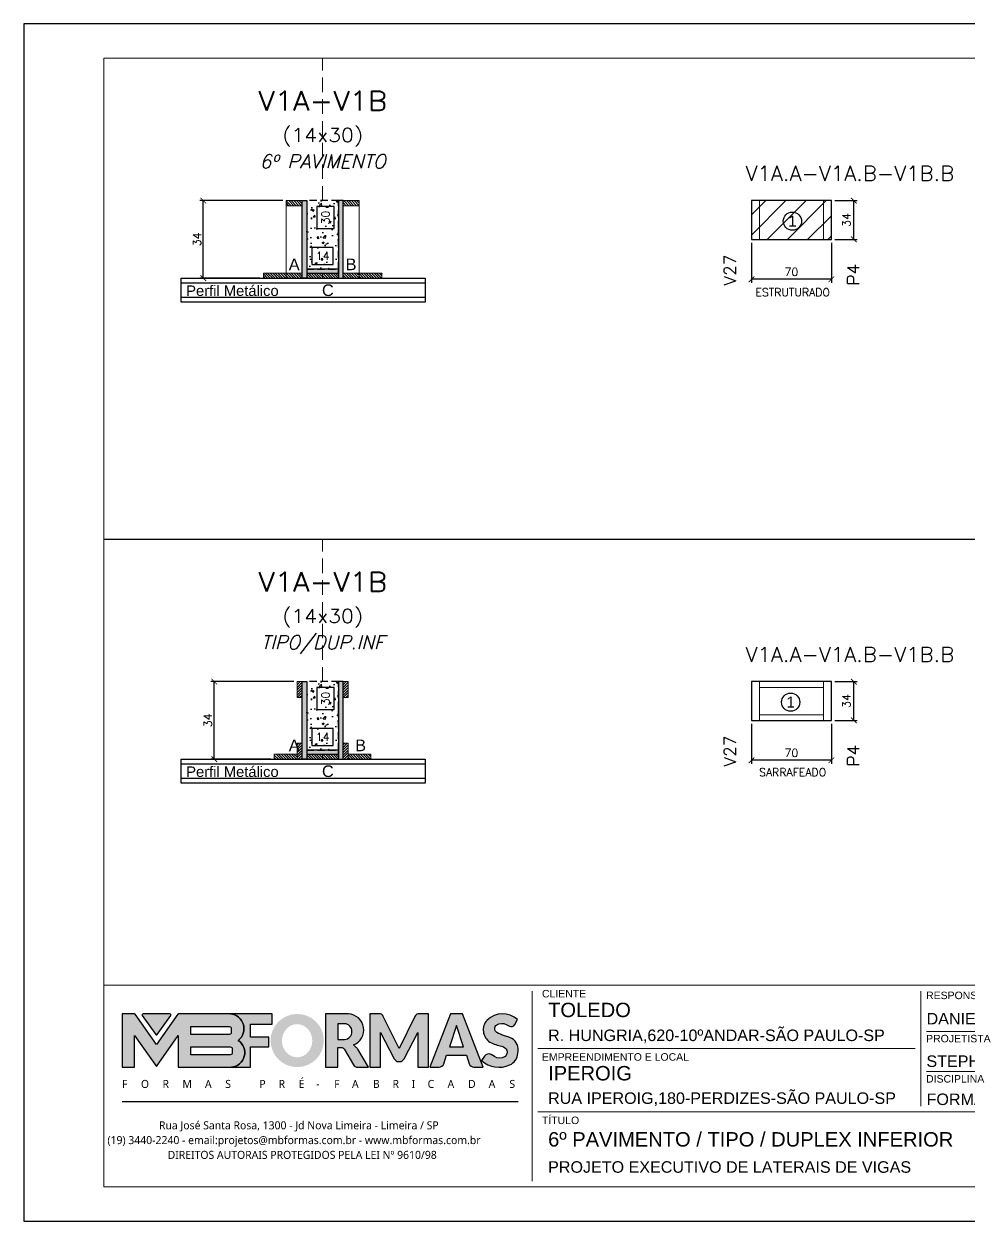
# Model space of a CAD drawing. Extents: x -23436 to 4767, y -4638 to 9755.
# Drawn here: x -19091 to -18263, y 6382 to 7432 of the extents above; entities that cross this region are included whole.
import ezdxf
from ezdxf.enums import TextEntityAlignment as Align

# ---------------------------------------------------------------- set-up
doc = ezdxf.new("R2010")
doc.units = 0
doc.header["$PDMODE"] = 2
doc.header["$PDSIZE"] = 10
doc.linetypes.add('CABLIN', pattern=[0.35, 0.25, -0.1])
doc.linetypes.add('HIDDEN', pattern=[9.525, 6.35, -3.175])
doc.layers.get('0').update_dxf_attribs({"lineweight": 13})
doc.layers.get('Defpoints').update_dxf_attribs({"lineweight": 13})
for name, color, linetype in [('Concreto', 250, 'HIDDEN'), ('Cota', 4, 'Continuous'), ('Cota Seção (2x)', 4, 'Continuous'), ('Hachura', 252, 'CABLIN'), ('MB Logo', 255, 'Continuous'), ('Painéis', 200, 'Continuous'), ('Perfil Metálico', 224, 'Continuous'), ('Reaproveitamento', 251, 'Continuous'), ('Romaneio', 10, 'Continuous'), ('Texto de Titulo', 7, 'Continuous'), ('Texto Qtd Sarr', 242, 'Continuous')]:
    doc.layers.add(name, color=color, linetype=linetype)
for name, color, linetype, lineweight in [('FOLHA MB', 7, 'Continuous', 13), ('Madeira', 100, 'Continuous', 13), ('Sarr 2.2x7', 40, 'Continuous', 9), ('Texto Seção', 7, 'Continuous', 15)]:
    doc.layers.add(name, color=color, linetype=linetype, lineweight=lineweight)
doc.layers.add('Laje_Perimetro', color=7, linetype='Continuous', plot=False)
doc.styles.add('ARIAL', font='arial.ttf', dxfattribs={"oblique": 15, "height": 25})
doc.styles.add('MB_C01', font='arial.ttf', dxfattribs={"height": 1.3})
doc.styles.add('MB_C02', font='arial.ttf', dxfattribs={"height": 2})
doc.styles.add('MB_C03', font='arial.ttf', dxfattribs={"height": 2.5})
doc.styles.add('MtXpl_Lucida_Sans_Un', font='l_10646.ttf')
doc.styles.add('REGUA-120', font='ROMANS.shx', dxfattribs={"height": 15})
doc.styles.add('ROMANS', font='romans.shx')
doc.dimstyles.new('Cota Paínel', dxfattribs={"dimtxt": 7, "dimasz": 5, "dimexe": 3, "dimexo": 3, "dimgap": 3, "dimtad": 1, "dimdec": 1, "dimzin": 12, "dimdsep": 46, "dimtxsty": 'ROMANS', "dimblk": 'ARCHTICK', "dimcen": 0, "dimclrd": 4, "dimclre": 4, "dimclrt": 1, "dimadec": 1, "dimazin": 3, "dimtfac": 1, "dimtdec": 1, "dimtmove": 0, "dimatfit": 3, "dimldrblk": 'OBLIQUE', "dimfxl": 1, "dimtolj": 1, "dimtzin": 12, "dimarcsym": 0})
doc.dimstyles.new('Cota Seção (2x)', dxfattribs={"dimtxt": 7, "dimasz": 5, "dimexe": 3, "dimexo": 3, "dimgap": 2, "dimtad": 3, "dimdec": 1, "dimlfac": 0.5, "dimzin": 12, "dimdsep": 46, "dimtxsty": 'ROMANS', "dimblk": 'ARCHTICK', "dimcen": 0, "dimclrd": 4, "dimclre": 4, "dimclrt": 1, "dimadec": 1, "dimazin": 3, "dimtfac": 1, "dimtdec": 1, "dimtmove": 0, "dimatfit": 3, "dimldrblk": 'OBLIQUE', "dimfxl": 1, "dimtolj": 1, "dimtzin": 12, "dimarcsym": 0})
doc.dimstyles.new('Cota Seção interna', dxfattribs={"dimtxt": 7, "dimasz": 6, "dimexe": 0.18, "dimexo": 2, "dimgap": -4, "dimtad": 3, "dimdec": 1, "dimlfac": 0.5, "dimzin": 12, "dimdsep": 46, "dimtxsty": 'ROMANS', "dimblk": 'ARCHTICK', "dimcen": 0.09, "dimse1": 1, "dimse2": 1, "dimsd1": 1, "dimsd2": 1, "dimclrd": 180, "dimclre": 5, "dimclrt": 1, "dimadec": 0, "dimazin": 3, "dimtfac": 1, "dimtdec": 1, "dimtofl": 0, "dimtmove": 0, "dimatfit": 3, "dimldrblk": 'ARCHTICK', "dimfxl": 1, "dimtolj": 1, "dimtzin": 0, "dimarcsym": 0})
pattern_1 = [(315, (4113.1804, -1020.3843), (1.12253202, 1.12253202), [])]
pattern_2 = [(315, (4103.1804, -1020.3843), (1.12253202, 1.12253202), [])]
pattern_3 = [(225, (-27114.6835, -16059.2481), (1.12253202, -1.12253202), [])]
pattern_4 = [(315, (4093.5804, -1442.2717), (1.12253202, 1.12253202), [])]
pattern_5 = [(225, (-27114.6835, -16062.5084), (1.12253202, -1.12253202), [])]

# ---------------------------------------------------------------- blocks, each defined once
blk = doc.blocks.new('MB-NOVO')
at = {"layer": 'MB Logo', "linetype": 'Continuous'}
h = blk.add_hatch(color=256, dxfattribs=at)
h.dxf.hatch_style = 1
h.set_gradient(color1=(242, 132, 69), color2=(247, 180, 141), rotation=90, tint=1)
h.paths.add_polyline_path([(-18529.6, 10980.8), (-18475.7, 10980.8, 0.706757), (-18468.7, 11008, 0.681802), (-18476.7, 11034.9), (-18529.4, 11034.9, 0.243712), (-18530.2, 11034.5), (-18551.7, 11003.9), (-18573.3, 11034.5, 0.243712), (-18574.1, 11034.9), (-18586.5, 11034.9), (-18586.5, 10980.8), (-18573.9, 10980.8), (-18573.9, 11012.9), (-18551.7, 10981.5), (-18529.6, 11012.9)])
h.paths.add_polyline_path([(-18516.8, 11014.1), (-18516.8, 11022), (-18477.8, 11022, -0.414214), (-18475.8, 11020), (-18475.8, 11016.1, -0.414214), (-18477.8, 11014.1)], flags=16)
h.paths.add_polyline_path([(-18516.8, 11001.4), (-18476.8, 11001.4, -0.414214), (-18474.8, 10999.4), (-18474.8, 10995.5, -0.414214), (-18476.8, 10993.5), (-18516.8, 10993.5)], flags=16)
at = {"layer": 'MB Logo', "true_color": 0x262626}
h = blk.add_hatch(color=250, dxfattribs=at)
h.dxf.hatch_style = 1
h.paths.add_polyline_path([(-18537.3, 11033.3, 0.60809), (-18538.1, 11034.9), (-18565.3, 11034.9, 0.60809), (-18566.1, 11033.3), (-18552.5, 11014, 0.518202), (-18550.9, 11014)])
h = blk.add_hatch(color=250, dxfattribs=at)
h.dxf.hatch_style = 1
h.paths.add_polyline_path([(-18456.2, 11011.3), (-18456.2, 11024.6), (-18434.2, 11024.6), (-18434.2, 11034.9), (-18476.7, 11034.9, -0.681802), (-18468.7, 11008, -0.706757), (-18475.7, 10980.8), (-18456.2, 10980.8), (-18456.2, 11001.4), (-18437.8, 11001.4), (-18437.8, 11011.3)])
h = blk.add_hatch(color=250, dxfattribs=at)
h.dxf.hatch_style = 1
h.paths.add_polyline_path([(-18435.9, 11007.9, 1), (-18381.9, 11007.9, 1)])
edge = h.paths.add_edge_path(flags=16)
edge.add_ellipse((-18409, 11007.7), major_axis=(0, 16.8), ratio=0.916255, start_angle=0, end_angle=360)
h = blk.add_hatch(color=250, dxfattribs=at)
h.dxf.hatch_style = 1
h.paths.add_polyline_path([(-18357, 11034.9), (-18380.2, 11034.9), (-18380.2, 10980.8), (-18367.6, 10980.8), (-18367.6, 11000.7), (-18363.4, 11000.7, -0.195765), (-18360.9, 10998.9), (-18351.8, 10983.2, 0.261385), (-18347.5, 10980.8), (-18336.4, 10980.8), (-18347.5, 10999, 0.082429), (-18349.6, 11001.5), (-18351.9, 11003.4, 0.81838)])
h.paths.add_polyline_path([(-18360.8, 11009), (-18367.6, 11009), (-18367.6, 11025), (-18360.8, 11025, -0.92578)], flags=16)
h = blk.add_hatch(color=250, dxfattribs=at)
h.dxf.hatch_style = 1
h.paths.add_polyline_path([(-18286.6, 11015.9), (-18286.6, 10980.8), (-18275.8, 10980.8), (-18275.8, 11034.9), (-18286.6, 11034.9, 0.216647), (-18289.4, 11032.4), (-18305.5, 10999.8), (-18321.6, 11032.7, 0.199908), (-18324.3, 11034.9), (-18335.2, 11034.9), (-18335.2, 10980.8), (-18324.3, 10980.8), (-18324.3, 11015.9), (-18310.4, 10989.3, 0.279644), (-18306, 10986.6, 0.340986), (-18300.5, 10989.3)])
h = blk.add_hatch(color=250, dxfattribs=at)
h.dxf.hatch_style = 1
h.paths.add_polyline_path([(-18274.4, 10980.8), (-18265, 10980.8, 0.322517), (-18260.2, 10984.3), (-18257.3, 10993), (-18237.2, 10993), (-18234.3, 10984.3, 0.322517), (-18229.5, 10980.8), (-18220.3, 10980.8), (-18241.2, 11034.9), (-18253.4, 11034.9)])
h.paths.add_polyline_path([(-18254.4, 11001.6), (-18247.3, 11023), (-18240.1, 11001.6)], flags=16)
h = blk.add_hatch(color=250, dxfattribs=at)
h.dxf.hatch_style = 1
h.paths.add_polyline_path([(-18206, 11024, -0.247671), (-18196.9, 11024.3), (-18193.5, 11022.5, 0.40799), (-18188.2, 11024.1), (-18185.4, 11029.1, 0.392837), (-18216.2, 11028.7, 0.467779), (-18213.3, 11006.3, 0.077523), (-18201.2, 11002.1, -0.214206), (-18196.1, 10997.9, -0.284295), (-18198.2, 10991.4, -0.26924), (-18208.8, 10991.6), (-18212.2, 10993.6, 0.407727), (-18219, 10992.1), (-18221.8, 10987.7, 0.296878), (-18193.2, 10983.1, 0.272251), (-18184.9, 10995.3), (-18184.6, 10997.9, 0.348906), (-18193.7, 11011.2), (-18200.4, 11013.5, -0.045018), (-18205.8, 11015.7, -0.618284)])
at = {"layer": 'MB Logo', "linetype": 'Continuous'}
blk.add_line((-18586.5, 10945.9), (-18184.8, 10945.9), dxfattribs=at)
at = {"layer": 'MB Logo', "color": 23, "linetype": 'Continuous', "true_color": 0xf28445}
for points in [[(-18573.3, 11034.5, 0.243712), (-18574.1, 11034.9), (-18586.5, 11034.9), (-18586.5, 10980.8), (-18573.9, 10980.8), (-18573.9, 11012.9), (-18551.7, 10981.5), (-18529.6, 11012.9), (-18529.6, 10980.8), (-18475.7, 10980.8, 0.706757), (-18468.7, 11008, 0.681802), (-18476.7, 11034.9), (-18529.4, 11034.9, 0.243712), (-18530.2, 11034.5), (-18551.7, 11003.9)], [(-18516.8, 11022), (-18477.8, 11022, -0.414214), (-18475.8, 11020), (-18475.8, 11016.1, -0.414214), (-18477.8, 11014.1), (-18516.8, 11014.1)], [(-18516.8, 11001.4), (-18476.8, 11001.4, -0.414214), (-18474.8, 10999.4), (-18474.8, 10995.5, -0.414214), (-18476.8, 10993.5), (-18516.8, 10993.5)]]:
    blk.add_lwpolyline(points, format="xyb", close=True, dxfattribs=at)
at = {"layer": 'MB Logo', "color": 250, "true_color": 0x262626}
for points in [[(-18537.3, 11033.3, 0.60809), (-18538.1, 11034.9), (-18565.3, 11034.9, 0.60809), (-18566.1, 11033.3), (-18552.5, 11014, 0.518202), (-18550.9, 11014)], [(-18437.8, 11011.3), (-18456.2, 11011.3), (-18456.2, 11024.6), (-18434.2, 11024.6), (-18434.2, 11034.9), (-18476.7, 11034.9, -0.681802), (-18468.7, 11008, -0.706757), (-18475.7, 10980.8), (-18456.2, 10980.8), (-18456.2, 11001.4), (-18437.8, 11001.4)], [(-18347.5, 10980.8), (-18336.4, 10980.8), (-18347.5, 10999, 0.082429), (-18349.6, 11001.5), (-18351.9, 11003.4, 0.81838), (-18357, 11034.9), (-18380.2, 11034.9), (-18380.2, 10980.8), (-18367.6, 10980.8), (-18367.6, 11000.7), (-18363.4, 11000.7, -0.209789), (-18360.8, 10998.7), (-18351.8, 10983.2, 0.261385)], [(-18286.6, 11015.9), (-18286.6, 10980.8), (-18275.8, 10980.8), (-18275.8, 11034.9), (-18286.6, 11034.9, 0.216647), (-18289.4, 11032.4), (-18305.5, 10999.8), (-18321.5, 11032.4, 0.216647), (-18324.3, 11034.9), (-18335.2, 11034.9), (-18335.2, 10980.8), (-18324.3, 10980.8), (-18324.3, 11015.9), (-18310.4, 10989.3, 0.279644), (-18306, 10986.6), (-18304.9, 10986.6, 0.279644), (-18300.5, 10989.3)], [(-18265, 10980.8, 0.322517), (-18260.2, 10984.3), (-18257.3, 10993), (-18237.2, 10993), (-18234.3, 10984.3, 0.322517), (-18229.5, 10980.8), (-18220.3, 10980.8), (-18241.2, 11034.9), (-18253.4, 11034.9), (-18274.4, 10980.8)], [(-18206.2, 11015.9, -0.549626), (-18206.4, 11023.8, -0.258723), (-18196.9, 11024.3), (-18193.5, 11022.5, 0.40799), (-18188.2, 11024.1), (-18185.4, 11029.1, 0.392837), (-18216.2, 11028.7, 0.467779), (-18213.3, 11006.3, 0.077523), (-18201.2, 11002.1, -0.203897), (-18196.3, 10998.2), (-18196.1, 10997.8, -0.267611), (-18198, 10991.6), (-18198.5, 10991.3, -0.261145), (-18208.8, 10991.6), (-18212.2, 10993.6, 0.407727), (-18219, 10992.1), (-18221.8, 10987.7, 0.296878), (-18193.2, 10983.1, 0.265963), (-18184.9, 10994.9), (-18184.7, 10997.6, 0.340466), (-18193.1, 11011), (-18200.4, 11013.5, -0.049298)], [(-18367.6, 11009), (-18360.8, 11009, 0.92578), (-18360.8, 11025), (-18367.6, 11025)]]:
    blk.add_lwpolyline(points, format="xyb", close=True, dxfattribs=at)
blk.add_lwpolyline([(-18247.3, 11023), (-18254.4, 11001.6), (-18240.1, 11001.6)], close=True, dxfattribs=at)
at = {"layer": 'MB Logo', "color": 250, "true_color": 0x262626, "style": 'MtXpl_Lucida_Sans_Un'}
for s, height, p in [('F', 8.12, (-18586.8, 10959.8)), ('O', 8.12, (-18567.5, 10959.8)), ('R', 8.12, (-18545.6, 10959.8)), ('M', 8.12, (-18525.4, 10959.8)), ('A', 8.12, (-18502.5, 10959.8)), ('S', 8.12, (-18481.9, 10959.8)), ('P', 8.12, (-18447.3, 10959.8)), ('R', 8.12, (-18427.8, 10959.8)), ('É', 8.12, (-18407.5, 10959.8)), ('-', 8.12, (-18389.6, 10959.8)), ('F', 8.12, (-18371.4, 10959.8)), ('A', 8.12, (-18353.3, 10959.8)), ('B', 8.12, (-18332.1, 10959.8)), ('R', 8.12, (-18312.2, 10959.8)), ('I', 8.12, (-18292.7, 10959.8)), ('C', 8.12, (-18276.6, 10959.8)), ('A', 8.12, (-18256.3, 10959.8)), ('D', 8.12, (-18235.5, 10959.8)), ('A', 8.12, (-18214.6, 10959.8)), ('S', 8.12, (-18193.6, 10959.8)), ('DIREITOS AUTORAIS PROTEGIDOS PELA LEI Nº 9610/98', 8.122, (-18540.4, 10887.8))]:
    blk.add_text(s, height=height, dxfattribs=at).set_placement(p)
at = {"layer": 'MB Logo', "style": 'MtXpl_Lucida_Sans_Un'}
for s, p in [('Rua José Santa Rosa, 1300 - Jd Nova Limeira - Limeira / SP', (-18549.2, 10917.8)), ('(19) 3440-2240 - email:projetos@mbformas.com.br - www.mbformas.com.br', (-18601.5, 10902.8))]:
    blk.add_text(s, height=8.122, dxfattribs=at).set_placement(p)
blk = doc.blocks.new('A$C169d8357')
at = {"layer": 'FOLHA MB', "color": 1}
for p, q in [((1109.8, 356.7), (70, 356.7)), ((445.6, 351.7), (445.6, 185)), ((786.6, 351.7), (786.6, 250.7)), ((938.1, 316.3), (791.6, 316.3)), ((781.5, 301.2), (450.7, 301.2)), ((938.1, 281), (791.6, 281)), ((938.1, 245.6), (450.7, 245.6))]:
    blk.add_line(p, q, dxfattribs=at)
for points in [[(0, 1199.9), (0, 149.9), (1485, 149.9), (1485, 1199.9)], [(70, 1169.9), (70, 179.9), (1455, 179.9), (1455, 1169.9)]]:
    blk.add_lwpolyline(points, close=True, dxfattribs=at)
at = {"layer": 'MB Logo', "xscale": 0.8642040370897565, "yscale": 0.8642040370897565, "zscale": 0.8642040370897565}
blk.add_blockref('MB-NOVO', (16148.7, -9204.8), dxfattribs=at)
at = {"layer": 'FOLHA MB', "color": 6}
for s, height, style, p in [('CLIENTE', 6.57, 'MB_C01', (454.3, 346.1)), ('RESPONSÁVEL TÉCNICO', 6.566, 'MB_C01', (791.2, 344.6)), ('R. HUNGRIA,620-10ºANDAR-SÃO PAULO-SP', 10.102, 'MB_C02', (459.7, 307.8)), ('PROJETISTA', 6.57, 'MB_C01', (791.2, 306.7)), ('EMPREENDIMENTO E LOCAL', 6.566, 'MB_C01', (454.3, 290.6)), ('DISCIPLINA', 6.57, 'MB_C01', (791.2, 271.4)), ('RUA IPEROIG,180-PERDIZES-SÃO PAULO-SP', 10.102, 'MB_C02', (459.7, 252.7)), ('TÍTULO', 6.57, 'MB_C01', (454.3, 235)), ('PROJETO EXECUTIVO DE LATERAIS DE VIGAS', 10.102, 'MB_C02', (459.7, 192.3))]:
    blk.add_text(s, height=height, dxfattribs=dict(at, style=style)).set_placement(p)
at = {"layer": 'FOLHA MB', "color": 5}
for s, height, style, p in [('TOLEDO', 12.63, 'MB_C03', (459.7, 328.8)), ('DANIEL RODRIGUES', 10.102, 'MB_C02', (791.6, 322.4)), ('STEPHANIE/THAIS', 10.102, 'MB_C02', (791.5, 285.1)), ('IPEROIG', 12.63, 'MB_C03', (459.7, 273.3)), ('FORMA DE MADEIRA', 10.102, 'MB_C02', (791.6, 251.7)), ('6º PAVIMENTO / TIPO / DUPLEX INFERIOR', 12.628, 'MB_C03', (459.7, 215.3))]:
    blk.add_text(s, height=height, dxfattribs=dict(at, style=style)).set_placement(p)
blk = doc.blocks.new('titulo1')
at = {"layer": 'Defpoints', "color": 252, "linetype": 'HIDDEN', "ltscale": 2}
blk.add_line((0, 0), (0, 125), dxfattribs=at)
at = {"layer": 'Defpoints', "style": 'ROMANS', "oblique": 15}
blk.add_attdef('FOLHA', text='', height=10, dxfattribs=at).set_placement((0, 15.6), align=Align.MIDDLE_CENTER)
at = {"layer": 'Texto Qtd Sarr', "color": 3, "style": 'ROMANS', "oblique": 15}
for tag, height, p in [('TITULO', 17, (0, 71.4)), ('SEÇÃO', 12, (0, 41.5))]:
    blk.add_attdef(tag, text='', height=height, dxfattribs=at).set_placement(p, align=Align.MIDDLE_CENTER)
blk = doc.blocks.new('*D113')
at = {"layer": 'Cota Seção (2x)', "color": 180, "lineweight": -2, "transparency": 16777216}
for p, q in [((-18820.1, 7236.3), (-18838.8, 7236.3)), ((-18838.8, 7236.3), (-18838.8, 7221.3)), ((-18820.1, 7221.3), (-18820.1, 7236.3)), ((-18838.8, 7221.3), (-18820.1, 7221.3))]:
    blk.add_line(p, q, dxfattribs=at)
at = {"layer": 'Defpoints', "color": 0, "transparency": 16777216}
for p in [(-18843.4, 7217.3), (-18815.4, 7217.3), (-18815.4, 7217.3)]:
    blk.add_point(p, dxfattribs=at)
at = {"layer": 'Cota Seção (2x)', "color": 1, "transparency": 16777216, "insert": (-18829.4, 7228.8), "char_height": 7, "attachment_point": 5, "style": 'ROMANS'}
blk.add_mtext('\\A1;14', dxfattribs=at)
blk = doc.blocks.new('_ArchTick')
at = {"color": 0, "linetype": 'ByBlock', "const_width": 0.15}
blk.add_lwpolyline([(-0.5, -0.5), (0.5, 0.5)], dxfattribs=at)
blk = doc.blocks.new('*D114')
at = {"layer": 'Cota', "color": 4, "lineweight": -2, "transparency": 16777216}
for p, q in [((-18864.4, 7277.3), (-18937.1, 7277.3)), ((-18934.1, 7209.3), (-18934.1, 7277.3)), ((-18884.4, 7209.3), (-18937.1, 7209.3))]:
    blk.add_line(p, q, dxfattribs=at)
at = {"layer": 'Defpoints', "color": 0, "transparency": 16777216}
for p in [(-18934.1, 7277.3), (-18861.4, 7277.3), (-18881.4, 7209.3)]:
    blk.add_point(p, dxfattribs=at)
at = {"layer": 'Cota', "color": 4, "lineweight": -2, "transparency": 16777216, "xscale": 5, "yscale": 5, "zscale": 5}
for p, rotation in [((-18934.1, 7277.3), 90), ((-18934.1, 7209.3), 270)]:
    blk.add_blockref('_ArchTick', p, dxfattribs=dict(at, rotation=rotation))
at = {"layer": 'Cota', "color": 1, "transparency": 16777216, "insert": (-18939.6, 7243.3), "char_height": 7, "attachment_point": 5, "rotation": 90, "style": 'ROMANS'}
blk.add_mtext('\\A1;34', dxfattribs=at)
blk = doc.blocks.new('_OBLIQUE')
at = {"color": 0, "linetype": 'ByBlock', "lineweight": -2}
for p, q in [((0, 0), (-1, 0)), ((-0.5, -0.5), (0.5, 0.5))]:
    blk.add_line(p, q, dxfattribs=at)
blk = doc.blocks.new('*D115')
at = {"layer": 'Cota Seção (2x)', "color": 180, "lineweight": -2, "transparency": 16777216}
for p, q in [((-18819.4, 7272.1), (-18834.4, 7272.1)), ((-18834.4, 7272.1), (-18834.4, 7252.8)), ((-18819.4, 7252.8), (-18819.4, 7272.1)), ((-18834.4, 7252.8), (-18819.4, 7252.8))]:
    blk.add_line(p, q, dxfattribs=at)
at = {"layer": 'Defpoints', "color": 0, "transparency": 16777216}
for p in [(-18815.4, 7277.3), (-18815.4, 7277.3), (-18815.4, 7217.3)]:
    blk.add_point(p, dxfattribs=at)
at = {"layer": 'Cota Seção (2x)', "color": 1, "transparency": 16777216, "insert": (-18826.9, 7262.4), "char_height": 7, "attachment_point": 5, "rotation": 90, "style": 'ROMANS'}
blk.add_mtext('\\A1;30', dxfattribs=at)
blk = doc.blocks.new('*D118')
at = {"layer": 'Cota', "color": 4, "lineweight": -2, "transparency": 16777216}
for p, q in [((-18453.3, 7240.3), (-18453.3, 7205.3)), ((-18383.3, 7240.3), (-18383.3, 7205.3)), ((-18383.3, 7208.3), (-18453.3, 7208.3))]:
    blk.add_line(p, q, dxfattribs=at)
at = {"layer": 'Defpoints', "color": 0, "transparency": 16777216}
for p in [(-18453.3, 7243.3), (-18383.3, 7243.3), (-18453.3, 7208.3)]:
    blk.add_point(p, dxfattribs=at)
at = {"layer": 'Cota', "color": 4, "lineweight": -2, "transparency": 16777216, "xscale": 5, "yscale": 5, "zscale": 5, "rotation": 180}
blk.add_blockref('_ArchTick', (-18453.3, 7208.3), dxfattribs=at)
at = {"layer": 'Cota', "color": 4, "lineweight": -2, "transparency": 16777216, "xscale": 5, "yscale": 5, "zscale": 5}
blk.add_blockref('_ArchTick', (-18383.3, 7208.3), dxfattribs=at)
at = {"layer": 'Cota', "color": 1, "transparency": 16777216, "insert": (-18418.3, 7214.8), "char_height": 7, "attachment_point": 5, "style": 'ROMANS'}
blk.add_mtext('\\A1;70', dxfattribs=at)
blk = doc.blocks.new('*D119')
at = {"layer": 'Cota', "color": 4, "lineweight": -2, "transparency": 16777216}
for p, q in [((-18380.3, 7277.3), (-18360.6, 7277.3)), ((-18363.6, 7243.3), (-18363.6, 7277.3)), ((-18380.3, 7243.3), (-18360.6, 7243.3))]:
    blk.add_line(p, q, dxfattribs=at)
at = {"layer": 'Defpoints', "color": 0, "transparency": 16777216}
for p in [(-18383.3, 7277.3), (-18363.6, 7277.3), (-18383.3, 7243.3)]:
    blk.add_point(p, dxfattribs=at)
at = {"layer": 'Cota', "color": 4, "lineweight": -2, "transparency": 16777216, "xscale": 5, "yscale": 5, "zscale": 5}
for p, rotation in [((-18363.6, 7277.3), 90), ((-18363.6, 7243.3), 270)]:
    blk.add_blockref('_ArchTick', p, dxfattribs=dict(at, rotation=rotation))
at = {"layer": 'Cota', "color": 1, "transparency": 16777216, "insert": (-18370.1, 7260.3), "char_height": 7, "attachment_point": 5, "rotation": 90, "style": 'ROMANS'}
blk.add_mtext('\\A1;34', dxfattribs=at)
blk = doc.blocks.new('*D135')
at = {"layer": 'Cota Seção (2x)', "color": 180, "lineweight": -2, "transparency": 16777216}
for p, q in [((-18820.1, 6814.4), (-18838.8, 6814.4)), ((-18838.8, 6814.4), (-18838.8, 6799.4)), ((-18820.1, 6799.4), (-18820.1, 6814.4)), ((-18838.8, 6799.4), (-18820.1, 6799.4))]:
    blk.add_line(p, q, dxfattribs=at)
at = {"layer": 'Defpoints', "color": 0, "transparency": 16777216}
for p in [(-18843.4, 6795.4), (-18815.4, 6795.4), (-18815.4, 6795.4)]:
    blk.add_point(p, dxfattribs=at)
at = {"layer": 'Cota Seção (2x)', "color": 1, "transparency": 16777216, "insert": (-18829.4, 6806.9), "char_height": 7, "attachment_point": 5, "style": 'ROMANS'}
blk.add_mtext('\\A1;14', dxfattribs=at)
blk = doc.blocks.new('*D136')
at = {"layer": 'Cota', "color": 4, "lineweight": -2, "transparency": 16777216}
for p, q in [((-18854.8, 6855.4), (-18927.5, 6855.4)), ((-18924.5, 6787.4), (-18924.5, 6855.4)), ((-18874.8, 6787.4), (-18927.5, 6787.4))]:
    blk.add_line(p, q, dxfattribs=at)
at = {"layer": 'Defpoints', "color": 0, "transparency": 16777216}
for p in [(-18924.5, 6855.4), (-18851.8, 6855.4), (-18871.8, 6787.4)]:
    blk.add_point(p, dxfattribs=at)
at = {"layer": 'Cota', "color": 4, "lineweight": -2, "transparency": 16777216, "xscale": 5, "yscale": 5, "zscale": 5}
for p, rotation in [((-18924.5, 6855.4), 90), ((-18924.5, 6787.4), 270)]:
    blk.add_blockref('_ArchTick', p, dxfattribs=dict(at, rotation=rotation))
at = {"layer": 'Cota', "color": 1, "transparency": 16777216, "insert": (-18930, 6821.4), "char_height": 7, "attachment_point": 5, "rotation": 90, "style": 'ROMANS'}
blk.add_mtext('\\A1;34', dxfattribs=at)
blk = doc.blocks.new('*D137')
at = {"layer": 'Cota Seção (2x)', "color": 180, "lineweight": -2, "transparency": 16777216}
for p, q in [((-18819.4, 6850.2), (-18834.4, 6850.2)), ((-18834.4, 6850.2), (-18834.4, 6830.9)), ((-18819.4, 6830.9), (-18819.4, 6850.2)), ((-18834.4, 6830.9), (-18819.4, 6830.9))]:
    blk.add_line(p, q, dxfattribs=at)
at = {"layer": 'Defpoints', "color": 0, "transparency": 16777216}
for p in [(-18815.4, 6855.4), (-18815.4, 6855.4), (-18815.4, 6795.4)]:
    blk.add_point(p, dxfattribs=at)
at = {"layer": 'Cota Seção (2x)', "color": 1, "transparency": 16777216, "insert": (-18826.9, 6840.5), "char_height": 7, "attachment_point": 5, "rotation": 90, "style": 'ROMANS'}
blk.add_mtext('\\A1;30', dxfattribs=at)
blk = doc.blocks.new('*D140')
at = {"layer": 'Cota', "color": 4, "lineweight": -2, "transparency": 16777216}
for p, q in [((-18453.3, 6818.4), (-18453.3, 6783.4)), ((-18383.3, 6818.4), (-18383.3, 6783.4)), ((-18383.3, 6786.4), (-18453.3, 6786.4))]:
    blk.add_line(p, q, dxfattribs=at)
at = {"layer": 'Defpoints', "color": 0, "transparency": 16777216}
for p in [(-18453.3, 6821.4), (-18383.3, 6821.4), (-18453.3, 6786.4)]:
    blk.add_point(p, dxfattribs=at)
at = {"layer": 'Cota', "color": 4, "lineweight": -2, "transparency": 16777216, "xscale": 5, "yscale": 5, "zscale": 5, "rotation": 180}
blk.add_blockref('_ArchTick', (-18453.3, 6786.4), dxfattribs=at)
at = {"layer": 'Cota', "color": 4, "lineweight": -2, "transparency": 16777216, "xscale": 5, "yscale": 5, "zscale": 5}
blk.add_blockref('_ArchTick', (-18383.3, 6786.4), dxfattribs=at)
at = {"layer": 'Cota', "color": 1, "transparency": 16777216, "insert": (-18418.3, 6792.9), "char_height": 7, "attachment_point": 5, "style": 'ROMANS'}
blk.add_mtext('\\A1;70', dxfattribs=at)
blk = doc.blocks.new('*D141')
at = {"layer": 'Cota', "color": 4, "lineweight": -2, "transparency": 16777216}
for p, q in [((-18380.3, 6855.4), (-18360.6, 6855.4)), ((-18363.6, 6821.4), (-18363.6, 6855.4)), ((-18380.3, 6821.4), (-18360.6, 6821.4))]:
    blk.add_line(p, q, dxfattribs=at)
at = {"layer": 'Defpoints', "color": 0, "transparency": 16777216}
for p in [(-18383.3, 6855.4), (-18363.6, 6855.4), (-18383.3, 6821.4)]:
    blk.add_point(p, dxfattribs=at)
at = {"layer": 'Cota', "color": 4, "lineweight": -2, "transparency": 16777216, "xscale": 5, "yscale": 5, "zscale": 5}
for p, rotation in [((-18363.6, 6855.4), 90), ((-18363.6, 6821.4), 270)]:
    blk.add_blockref('_ArchTick', p, dxfattribs=dict(at, rotation=rotation))
at = {"layer": 'Cota', "color": 1, "transparency": 16777216, "insert": (-18370.1, 6838.4), "char_height": 7, "attachment_point": 5, "rotation": 90, "style": 'ROMANS'}
blk.add_mtext('\\A1;34', dxfattribs=at)

msp = doc.modelspace()

# ---------------------------------------------------------------- hatches: boundary and pattern name
at = {"layer": 'Concreto'}
h = msp.add_hatch(dxfattribs=at)
h.set_pattern_fill('AR-CONC', color=256, scale=2.5)
h.set_pattern_definition([(50, (-3170.02, 1230), (17.931505, -1.568803), [1.875, -20.625]), (355, (-3170.02, 1230), (-3.468783, 18.804803), [1.5, -16.5]), (100.45144, (-3168.526, 1229.87), (14.462721, 17.236), [1.593505, -17.528553]), (46.1842, (-3170.02, 1235), (26.681033, -4.137982), [2.8125, -30.9375]), (96.63564, (-3167.797, 1234.655), (23.36655, 24.352965), [2.39026, -26.292844]), (351.18416, (-3170.02, 1235), (23.36655, 24.352965), [2.25, -24.75]), (21, (-3167.52, 1233.75), (14.922676, -10.065472), [1.875, -20.625]), (326, (-3167.52, 1233.75), (6.082883, 18.128751), [1.5, -16.5]), (71.45144, (-3166.277, 1232.911), (21.00556, 8.063279), [1.593505, -17.528553]), (37.5, (-3170.0204, 1230), (0.3039964, 8.3223463), [0, -16.3, 0, -16.75, 0, -16.5625]), (7.5, (-3170.02, 1230), (6.5767384, 9.860293), [0, -9.55, 0, -15.925, 0, -6.3125]), (327.5, (-3175.5954, 1230), (13.345561, -0.5638718), [0, -6.25, 0, -19.5, 0, -25.875]), (317.5, (-3178.095, 1230), (14.579654, 2.5026246), [0, -8.125, 0, -12.95, 0, -18.375])])
h.paths.add_polyline_path([(-18815.44, 7217.26), (-18815.44, 7253.26), (-18815.44, 7277.26), (-18843.44, 7277.26), (-18843.44, 7249.26), (-18843.44, 7217.26)])
h = msp.add_hatch(dxfattribs=at)
h.set_pattern_fill('AR-CONC', color=256, scale=2.5)
h.set_pattern_definition([(50, (-3170.02, 808.113), (17.931505, -1.568803), [1.875, -20.625]), (355, (-3170.02, 808.113), (-3.468783, 18.804803), [1.5, -16.5]), (100.45144, (-3168.526, 807.982), (14.462721, 17.236), [1.593505, -17.528553]), (46.1842, (-3170.02, 813.113), (26.681033, -4.137982), [2.8125, -30.9375]), (96.63564, (-3167.797, 812.768), (23.36655, 24.352965), [2.39026, -26.292844]), (351.18416, (-3170.02, 813.113), (23.36655, 24.352965), [2.25, -24.75]), (21, (-3167.52, 811.863), (14.922676, -10.065472), [1.875, -20.625]), (326, (-3167.52, 811.863), (6.082883, 18.128751), [1.5, -16.5]), (71.45144, (-3166.277, 811.024), (21.00556, 8.063279), [1.593505, -17.528553]), (37.5, (-3170.0204, 808.1126), (0.3039964, 8.3223463), [0, -16.3, 0, -16.75, 0, -16.5625]), (7.5, (-3170.02, 808.113), (6.5767384, 9.860293), [0, -9.55, 0, -15.925, 0, -6.3125]), (327.5, (-3175.5954, 808.1126), (13.345561, -0.5638718), [0, -6.25, 0, -19.5, 0, -25.875]), (317.5, (-3178.095, 808.113), (14.579654, 2.5026246), [0, -8.125, 0, -12.95, 0, -18.375])])
h.paths.add_polyline_path([(-18815.44, 6795.37), (-18815.44, 6831.37), (-18815.44, 6855.37), (-18843.44, 6855.37), (-18843.44, 6827.37), (-18843.44, 6795.37)])
at = {"layer": 'Hachura'}
h = msp.add_hatch(dxfattribs=at)
h.set_pattern_fill('ANSI31', color=256, scale=0.5, angle=270, style=0)
h.set_pattern_definition([(315, (4113.1804, -1030.3843), (1.12253202, 1.12253202), [])])
h.paths.add_polyline_path([(-18847.44, 7272.86), (-18847.44, 7277.26), (-18861.44, 7277.26), (-18861.44, 7272.86)])
h = msp.add_hatch(color=256, dxfattribs=at)
h.dxf.hatch_style = 1
h.paths.add_polyline_path([(-18847.44, 7277.26), (-18843.44, 7277.26), (-18843.44, 7209.26), (-18847.44, 7209.26)])
h = msp.add_hatch(color=256, dxfattribs=at)
h.dxf.hatch_style = 1
h.paths.add_polyline_path([(-18811.44, 7277.26), (-18815.44, 7277.26), (-18815.44, 7209.26), (-18811.44, 7209.26)])
h = msp.add_hatch(dxfattribs=at)
h.set_pattern_fill('ANSI31', color=256, scale=0.5, angle=270, style=0)
h.set_pattern_definition([(315, (4103.1804, -1030.3843), (1.12253202, 1.12253202), [])])
h.paths.add_polyline_path([(-18811.44, 7272.86), (-18811.44, 7277.26), (-18797.44, 7277.26), (-18797.44, 7272.86)])
h = msp.add_hatch(dxfattribs=at)
h.set_pattern_fill('ANSI31', color=256, scale=0.5, angle=270, style=0)
h.set_pattern_definition(pattern_1)
h.paths.add_polyline_path([(-18881.44, 7209.26), (-18881.44, 7213.66), (-18861.44, 7213.66), (-18861.44, 7209.26)])
h = msp.add_hatch(dxfattribs=at)
h.set_pattern_fill('ANSI31', color=256, scale=0.5, angle=270, style=0)
h.set_pattern_definition([(315, (4113.1804, -1093.9843), (1.12253202, 1.12253202), [])])
h.paths.add_polyline_path([(-18847.44, 7209.26), (-18847.44, 7213.66), (-18861.44, 7213.66), (-18861.44, 7209.26)])
h = msp.add_hatch(color=256, dxfattribs=at)
h.dxf.hatch_style = 1
h.paths.add_polyline_path([(-18815.44, 7213.66), (-18815.44, 7217.26), (-18843.44, 7217.26), (-18843.44, 7213.66)])
h = msp.add_hatch(dxfattribs=at)
h.set_pattern_fill('ANSI31', color=256, scale=0.5, angle=270, style=0)
h.set_pattern_definition(pattern_1)
h.paths.add_polyline_path([(-18843.44, 7209.26), (-18843.44, 7213.66), (-18829.44, 7213.66), (-18829.44, 7209.26)])
h = msp.add_hatch(dxfattribs=at)
h.set_pattern_fill('ANSI31', color=256, scale=0.5, angle=270, style=0)
h.set_pattern_definition(pattern_2)
h.paths.add_polyline_path([(-18815.44, 7209.26), (-18815.44, 7213.66), (-18829.44, 7213.66), (-18829.44, 7209.26)])
h = msp.add_hatch(dxfattribs=at)
h.set_pattern_fill('ANSI31', color=256, scale=0.5, angle=270, style=0)
h.set_pattern_definition([(315, (4103.1804, -1093.9843), (1.12253202, 1.12253202), [])])
h.paths.add_polyline_path([(-18811.44, 7209.26), (-18811.44, 7213.66), (-18797.44, 7213.66), (-18797.44, 7209.26)])
h = msp.add_hatch(dxfattribs=at)
h.set_pattern_fill('ANSI31', color=256, scale=0.5, angle=270, style=0)
h.set_pattern_definition(pattern_2)
h.paths.add_polyline_path([(-18777.44, 7209.26), (-18777.44, 7213.66), (-18797.44, 7213.66), (-18797.44, 7209.26)])
h = msp.add_hatch(dxfattribs=at)
h.set_pattern_fill('ANSI31', color=256, scale=0.5, angle=180, style=0)
h.set_pattern_definition(pattern_3)
h.paths.add_polyline_path([(-18847.44, 6855.37), (-18851.84, 6855.37), (-18851.84, 6841.37), (-18847.44, 6841.37)])
h = msp.add_hatch(color=256, dxfattribs=at)
h.dxf.hatch_style = 1
h.paths.add_polyline_path([(-18847.44, 6855.37), (-18843.44, 6855.37), (-18843.44, 6787.37), (-18847.44, 6787.37)])
h = msp.add_hatch(color=256, dxfattribs=at)
h.dxf.hatch_style = 1
h.paths.add_polyline_path([(-18811.44, 6855.37), (-18815.44, 6855.37), (-18815.44, 6787.37), (-18811.44, 6787.37)])
h = msp.add_hatch(dxfattribs=at)
h.set_pattern_fill('ANSI31', color=256, scale=0.5, angle=180, style=0)
h.set_pattern_definition(pattern_3)
h.paths.add_polyline_path([(-18811.44, 6855.37), (-18807.04, 6855.37), (-18807.04, 6841.37), (-18811.44, 6841.37)])
h = msp.add_hatch(dxfattribs=at)
h.set_pattern_fill('ANSI31', color=256, scale=0.5, angle=180, style=0)
h.set_pattern_definition(pattern_5)
h.paths.add_polyline_path([(-18847.44, 6787.37), (-18851.84, 6787.37), (-18851.84, 6801.37), (-18847.44, 6801.37)])
h = msp.add_hatch(color=256, dxfattribs=at)
h.dxf.hatch_style = 1
h.paths.add_polyline_path([(-18815.44, 6791.77), (-18815.44, 6795.37), (-18843.44, 6795.37), (-18843.44, 6791.77)])
h = msp.add_hatch(dxfattribs=at)
h.set_pattern_fill('ANSI31', color=256, scale=0.5, angle=180, style=0)
h.set_pattern_definition(pattern_5)
h.paths.add_polyline_path([(-18811.44, 6787.37), (-18807.04, 6787.37), (-18807.04, 6801.37), (-18811.44, 6801.37)])
h = msp.add_hatch(dxfattribs=at)
h.set_pattern_fill('ANSI31', color=256, scale=0.5, angle=270, style=0)
h.set_pattern_definition(pattern_4)
h.paths.add_polyline_path([(-18871.84, 6787.37), (-18871.84, 6791.77), (-18851.84, 6791.77), (-18851.84, 6787.37)])
h = msp.add_hatch(dxfattribs=at)
h.set_pattern_fill('ANSI31', color=256, scale=0.5, angle=270, style=0)
h.set_pattern_definition([(315, (4113.1804, -1442.2717), (1.12253202, 1.12253202), [])])
h.paths.add_polyline_path([(-18843.44, 6787.37), (-18843.44, 6791.77), (-18829.44, 6791.77), (-18829.44, 6787.37)])
h = msp.add_hatch(dxfattribs=at)
h.set_pattern_fill('ANSI31', color=256, scale=0.5, angle=270, style=0)
h.set_pattern_definition([(315, (4103.1804, -1442.2717), (1.12253202, 1.12253202), [])])
h.paths.add_polyline_path([(-18815.44, 6787.37), (-18815.44, 6791.77), (-18829.44, 6791.77), (-18829.44, 6787.37)])
h = msp.add_hatch(dxfattribs=at)
h.set_pattern_fill('ANSI31', color=256, scale=0.5, angle=270, style=0)
h.set_pattern_definition(pattern_4)
h.paths.add_polyline_path([(-18787.04, 6787.37), (-18787.04, 6791.77), (-18807.04, 6791.77), (-18807.04, 6787.37)])
at = {"layer": 'Reaproveitamento'}
h = msp.add_hatch(dxfattribs=at)
h.set_pattern_fill('ANSI31', color=256, scale=100)
h.set_pattern_definition([(45, (110.913, 2300), (-8.838835, 8.838835), [])])
h.paths.add_polyline_path([(-18453.28, 7243.26), (-18383.28, 7243.26), (-18383.28, 7277.26), (-18453.28, 7277.26)])

# ---------------------------------------------------------------- linework, layer by layer
at = {"layer": 'Concreto'}
for points in [[(-18815.44, 7217.26), (-18815.44, 7253.26), (-18815.44, 7253.26), (-18815.44, 7277.26), (-18815.44, 7277.26), (-18815.44, 7277.26), (-18843.44, 7277.26), (-18843.44, 7277.26), (-18843.44, 7249.26), (-18843.44, 7249.26), (-18843.44, 7217.26)], [(-18815.44, 6795.37), (-18815.44, 6831.37), (-18815.44, 6831.37), (-18815.44, 6855.37), (-18815.44, 6855.37), (-18815.44, 6855.37), (-18843.44, 6855.37), (-18843.44, 6855.37), (-18843.44, 6827.37), (-18843.44, 6827.37), (-18843.44, 6795.37)]]:
    msp.add_lwpolyline(points, close=True, dxfattribs=at)
at = {"layer": 'Laje_Perimetro'}
msp.add_lwpolyline([(-17606.38, 7432.26), (-19091.4, 7432.26), (-19091.4, 6382.26), (-17606.38, 6382.26)], close=True, dxfattribs=at)
at = {"layer": 'Madeira'}
for points in [[(-18847.44, 7272.86), (-18847.44, 7277.26), (-18861.44, 7277.26), (-18861.44, 7272.86)], [(-18847.44, 7277.26), (-18861.44, 7277.26), (-18861.44, 7209.26), (-18847.44, 7209.26)], [(-18811.44, 7272.86), (-18811.44, 7277.26), (-18797.44, 7277.26), (-18797.44, 7272.86)], [(-18811.44, 7277.26), (-18797.44, 7277.26), (-18797.44, 7209.26), (-18811.44, 7209.26)], [(-18881.44, 7209.26), (-18881.44, 7213.66), (-18861.44, 7213.66), (-18861.44, 7209.26)], [(-18847.44, 7209.26), (-18847.44, 7213.66), (-18861.44, 7213.66), (-18861.44, 7209.26)], [(-18843.44, 7209.26), (-18843.44, 7213.66), (-18829.44, 7213.66), (-18829.44, 7209.26)], [(-18815.44, 7209.26), (-18815.44, 7213.66), (-18829.44, 7213.66), (-18829.44, 7209.26)], [(-18811.44, 7209.26), (-18811.44, 7213.66), (-18797.44, 7213.66), (-18797.44, 7209.26)], [(-18777.44, 7209.26), (-18777.44, 7213.66), (-18797.44, 7213.66), (-18797.44, 7209.26)], [(-18847.44, 6855.37), (-18851.84, 6855.37), (-18851.84, 6841.37), (-18847.44, 6841.37)], [(-18811.44, 6855.37), (-18807.04, 6855.37), (-18807.04, 6841.37), (-18811.44, 6841.37)], [(-18847.44, 6787.37), (-18851.84, 6787.37), (-18851.84, 6801.37), (-18847.44, 6801.37)], [(-18811.44, 6787.37), (-18807.04, 6787.37), (-18807.04, 6801.37), (-18811.44, 6801.37)], [(-18871.84, 6787.37), (-18871.84, 6791.77), (-18851.84, 6791.77), (-18851.84, 6787.37)], [(-18843.44, 6787.37), (-18843.44, 6791.77), (-18829.44, 6791.77), (-18829.44, 6787.37)], [(-18815.44, 6787.37), (-18815.44, 6791.77), (-18829.44, 6791.77), (-18829.44, 6787.37)], [(-18787.04, 6787.37), (-18787.04, 6791.77), (-18807.04, 6791.77), (-18807.04, 6787.37)]]:
    msp.add_lwpolyline(points, close=True, dxfattribs=at)
at = {"layer": 'MB Logo'}
msp.add_line((-19021.4, 6980.37), (-17636.38, 6980.37), dxfattribs=at)
at = {"layer": 'Painéis'}
for points in [[(-18847.44, 7277.26), (-18843.44, 7277.26), (-18843.44, 7209.26), (-18847.44, 7209.26)], [(-18811.44, 7277.26), (-18815.44, 7277.26), (-18815.44, 7209.26), (-18811.44, 7209.26)], [(-18453.28, 7243.26), (-18383.28, 7243.26), (-18383.28, 7277.26), (-18453.28, 7277.26)], [(-18815.44, 7213.66), (-18815.44, 7217.26), (-18843.44, 7217.26), (-18843.44, 7213.66)], [(-18847.44, 6855.37), (-18843.44, 6855.37), (-18843.44, 6787.37), (-18847.44, 6787.37)], [(-18811.44, 6855.37), (-18815.44, 6855.37), (-18815.44, 6787.37), (-18811.44, 6787.37)], [(-18453.28, 6821.37), (-18383.28, 6821.37), (-18383.28, 6855.37), (-18453.28, 6855.37)], [(-18815.44, 6791.77), (-18815.44, 6795.37), (-18843.44, 6795.37), (-18843.44, 6791.77)]]:
    msp.add_lwpolyline(points, close=True, dxfattribs=at)
at = {"layer": 'Perfil Metálico'}
for points in [[(-18739.56, 7188.19), (-18953.46, 7188.19), (-18953.46, 7209.26), (-18739.56, 7209.26)], [(-18739.56, 6766.3), (-18953.46, 6766.3), (-18953.46, 6787.37), (-18739.56, 6787.37)]]:
    msp.add_lwpolyline(points, close=True, dxfattribs=at)
for points in [[(-18953.46, 7205.1), (-18739.56, 7205.1)], [(-18739.56, 7192.35), (-18953.46, 7192.35)], [(-18953.46, 6783.21), (-18739.56, 6783.21)], [(-18739.56, 6770.46), (-18953.46, 6770.46)]]:
    msp.add_lwpolyline(points, dxfattribs=at)
at = {"layer": 'Romaneio'}
for centre in [(-18417.45, 7259.26), (-18419.03, 6837.37)]:
    msp.add_circle(centre, 8, dxfattribs=at)
at = {"layer": 'Sarr 2.2x7', "color": 50}
for p, q in [((-18453.28, 7243.26), (-18453.28, 7277.26)), ((-18453.28, 7277.26), (-18449.78, 7277.26)), ((-18446.28, 7277.26), (-18449.78, 7277.26)), ((-18446.28, 7243.26), (-18446.28, 7277.26)), ((-18390.28, 7243.26), (-18390.28, 7277.26)), ((-18390.28, 7277.26), (-18386.78, 7277.26)), ((-18383.28, 7277.26), (-18386.78, 7277.26)), ((-18383.28, 7243.26), (-18383.28, 7277.26)), ((-18453.28, 7243.26), (-18449.78, 7243.26)), ((-18446.28, 7243.26), (-18449.78, 7243.26)), ((-18390.28, 7243.26), (-18386.78, 7243.26)), ((-18383.28, 7243.26), (-18386.78, 7243.26)), ((-18453.28, 6821.37), (-18453.28, 6855.37)), ((-18453.28, 6855.37), (-18449.78, 6855.37)), ((-18446.28, 6855.37), (-18449.78, 6855.37)), ((-18446.28, 6821.37), (-18446.28, 6855.37)), ((-18446.28, 6855.37), (-18446.28, 6852.87)), ((-18446.28, 6855.37), (-18390.28, 6855.37)), ((-18446.28, 6850.37), (-18446.28, 6852.87)), ((-18446.28, 6850.37), (-18390.28, 6850.37)), ((-18390.28, 6821.37), (-18390.28, 6855.37)), ((-18390.28, 6855.37), (-18386.78, 6855.37)), ((-18390.28, 6855.37), (-18390.28, 6852.87)), ((-18390.28, 6850.37), (-18390.28, 6852.87)), ((-18383.28, 6855.37), (-18386.78, 6855.37)), ((-18383.28, 6821.37), (-18383.28, 6855.37)), ((-18390.28, 6826.37), (-18446.28, 6826.37)), ((-18446.28, 6826.37), (-18446.28, 6823.87)), ((-18390.28, 6826.37), (-18390.28, 6823.87)), ((-18453.28, 6821.37), (-18449.78, 6821.37)), ((-18446.28, 6821.37), (-18449.78, 6821.37)), ((-18446.28, 6821.37), (-18446.28, 6823.87)), ((-18390.28, 6821.37), (-18446.28, 6821.37)), ((-18390.28, 6821.37), (-18390.28, 6823.87)), ((-18390.28, 6821.37), (-18386.78, 6821.37)), ((-18383.28, 6821.37), (-18386.78, 6821.37))]:
    msp.add_line(p, q, dxfattribs=at)

# ---------------------------------------------------------------- block references
at = {"layer": 'MB Logo'}
msp.add_blockref('A$C169d8357', (-19091.4, 6232.32), dxfattribs=at)
at = {"layer": 'Texto Seção'}
ref = msp.add_blockref('titulo1', (-18829.44, 7277.26), dxfattribs=at)
ref.add_attrib('TITULO', 'V1A-V1B', dxfattribs={"layer": 'Texto de Titulo', "color": 7, "height": 17, "style": 'ROMANS', "width": 1.1}).set_placement((-18829.44, 7364.76), align=Align.MIDDLE_CENTER)
ref.add_attrib('SEÇÃO', '(14x30)', dxfattribs={"layer": 'Texto de Titulo', "color": 7, "height": 12, "style": 'ROMANS', "width": 1.1}).set_placement((-18829.44, 7334.76), align=Align.MIDDLE_CENTER)
ref.add_attrib('REAPROVEITAMENTO', '6º PAVIMENTO', dxfattribs={"layer": 'Texto de Titulo', "color": 7, "height": 12, "style": 'ROMANS', "oblique": 15}).set_placement((-18829.44, 7311.63), align=Align.MIDDLE_CENTER)
ref = msp.add_blockref('titulo1', (-18829.44, 6855.37), dxfattribs=at)
ref.add_attrib('TITULO', 'V1A-V1B', dxfattribs={"layer": 'Texto de Titulo', "color": 7, "height": 17, "style": 'ROMANS', "width": 1.1}).set_placement((-18829.44, 6942.87), align=Align.MIDDLE_CENTER)
ref.add_attrib('SEÇÃO', '(14x30)', dxfattribs={"layer": 'Texto de Titulo', "color": 7, "height": 12, "style": 'ROMANS', "width": 1.1}).set_placement((-18829.44, 6912.87), align=Align.MIDDLE_CENTER)
ref.add_attrib('REAPROVEITAMENTO', 'TIPO/DUP.INF', dxfattribs={"layer": 'Texto de Titulo', "color": 7, "height": 12, "style": 'ROMANS', "oblique": 15}).set_placement((-18829.44, 6889.75), align=Align.MIDDLE_CENTER)

# ---------------------------------------------------------------- texts
at = {"layer": 'Painéis', "color": 1, "char_height": 7, "attachment_point": 5, "style": 'ROMANS'}
for s, insert in [('\\A1;ESTRUTURADO', (-18417.21, 7196.89)), ('\\A1;SARRAFEADO', (-18417.21, 6775.91))]:
    msp.add_mtext(s, dxfattribs=dict(at, insert=insert))
at = {"layer": 'Romaneio', "color": 0, "style": 'ARIAL'}
for p in [(-18417.45, 7259.26), (-18419.03, 6837.37)]:
    msp.add_text('1', height=9.6, dxfattribs=at).set_placement(p, align=Align.MIDDLE_CENTER)
at = {"layer": 'Texto Seção', "style": 'REGUA-120', "width": 1.05}
for p in [(-18458.73, 7294.66), (-18458.73, 6872.77)]:
    msp.add_text('V1A.A-V1A.B-V1B.B', height=13, dxfattribs=at).set_placement(p)
at = {"layer": 'Texto Seção', "color": 0, "linetype": 'Continuous', "style": 'ARIAL'}
for s, p in [('A', (-18854.37, 7221.39)), ('B', (-18804.51, 7221.39)), ('C', (-18824.88, 7198.72)), ('A', (-18854.37, 6799.5)), ('B', (-18796.12, 6799.5)), ('C', (-18824.88, 6776.83))]:
    msp.add_text(s, height=10.22, dxfattribs=at).set_placement(p, align=Align.MIDDLE_CENTER)
at = {"layer": 'Texto Seção', "style": 'REGUA-120', "width": 1.05}
for s, p in [('V27', (-18466.96, 7202.84)), ('P4 ', (-18358.8, 7202.84)), ('V27', (-18466.96, 6780.95)), ('P4 ', (-18358.8, 6780.95))]:
    msp.add_text(s, height=10.4, rotation=90, dxfattribs=at).set_placement(p)
at = {"layer": 'Texto Seção', "style": 'ARIAL'}
for p in [(-18908.55, 7198.28), (-18908.55, 6776.39)]:
    msp.add_text('Perfil Metálico', height=9.24, dxfattribs=at).set_placement(p, align=Align.MIDDLE_CENTER)

# ---------------------------------------------------------------- dimensions: what is measured, and where the dimension line sits
at = {"layer": 'Cota'}
for base, p1, p2, picture, middle in [((-18934.1, 7277.26), (-18881.44, 7209.26), (-18861.44, 7277.26), '*D114', (-18939.6, 7243.26)), ((-18924.5, 6855.37), (-18871.84, 6787.37), (-18851.84, 6855.37), '*D136', (-18930, 6821.37))]:
    dim = msp.add_linear_dim(base=base, p1=p1, p2=p2, angle=90, dimstyle='Cota Seção (2x)', dxfattribs=at)
    dim.commit()
    dim.dimension.update_dxf_attribs({"geometry": picture, "text_midpoint": middle})
for base, p1, p2, picture, middle in [((-18363.63, 7277.26), (-18383.28, 7243.26), (-18383.28, 7277.26), '*D119', (-18370.13, 7260.26)), ((-18363.63, 6855.37), (-18383.28, 6821.37), (-18383.28, 6855.37), '*D141', (-18370.13, 6838.37))]:
    dim = msp.add_linear_dim(base=base, p1=p1, p2=p2, angle=90, dimstyle='Cota Paínel', override={"dimzin": 8, "dimtzin": 0, "dimarcsym": 2}, dxfattribs=at)
    dim.commit()
    dim.dimension.update_dxf_attribs({"geometry": picture, "text_midpoint": middle})
for base, p1, p2, picture, middle in [((-18453.28, 7208.32), (-18383.28, 7243.26), (-18453.28, 7243.26), '*D118', (-18418.28, 7214.82)), ((-18453.28, 6786.43), (-18383.28, 6821.37), (-18453.28, 6821.37), '*D140', (-18418.28, 6792.93))]:
    dim = msp.add_linear_dim(base=base, p1=p1, p2=p2, dimstyle='Cota Paínel', override={"dimzin": 8, "dimtzin": 0, "dimarcsym": 2}, dxfattribs=at)
    dim.commit()
    dim.dimension.update_dxf_attribs({"geometry": picture, "text_midpoint": middle})
at = {"layer": 'Cota Seção (2x)'}
for base, p1, p2, picture, middle in [((-18815.44, 7277.26), (-18815.44, 7217.26), (-18815.44, 7277.26), '*D115', (-18815.44, 7262.42)), ((-18815.44, 6855.37), (-18815.44, 6795.37), (-18815.44, 6855.37), '*D137', (-18815.44, 6840.53))]:
    dim = msp.add_linear_dim(base=base, p1=p1, p2=p2, angle=90, dimstyle='Cota Seção interna', dxfattribs=at)
    dim.commit()
    dim.dimension.update_dxf_attribs({"geometry": picture, "text_midpoint": middle, "dimtype": 160})
for base, p1, p2, picture, middle in [((-18815.44, 7217.26), (-18843.44, 7217.26), (-18815.44, 7217.26), '*D113', (-18829.44, 7228.76)), ((-18815.44, 6795.37), (-18843.44, 6795.37), (-18815.44, 6795.37), '*D135', (-18829.44, 6806.87))]:
    dim = msp.add_linear_dim(base=base, p1=p1, p2=p2, dimstyle='Cota Seção interna', dxfattribs=at)
    dim.commit()
    dim.dimension.update_dxf_attribs({"geometry": picture, "text_midpoint": middle})

doc.saveas('drawing.dxf')
